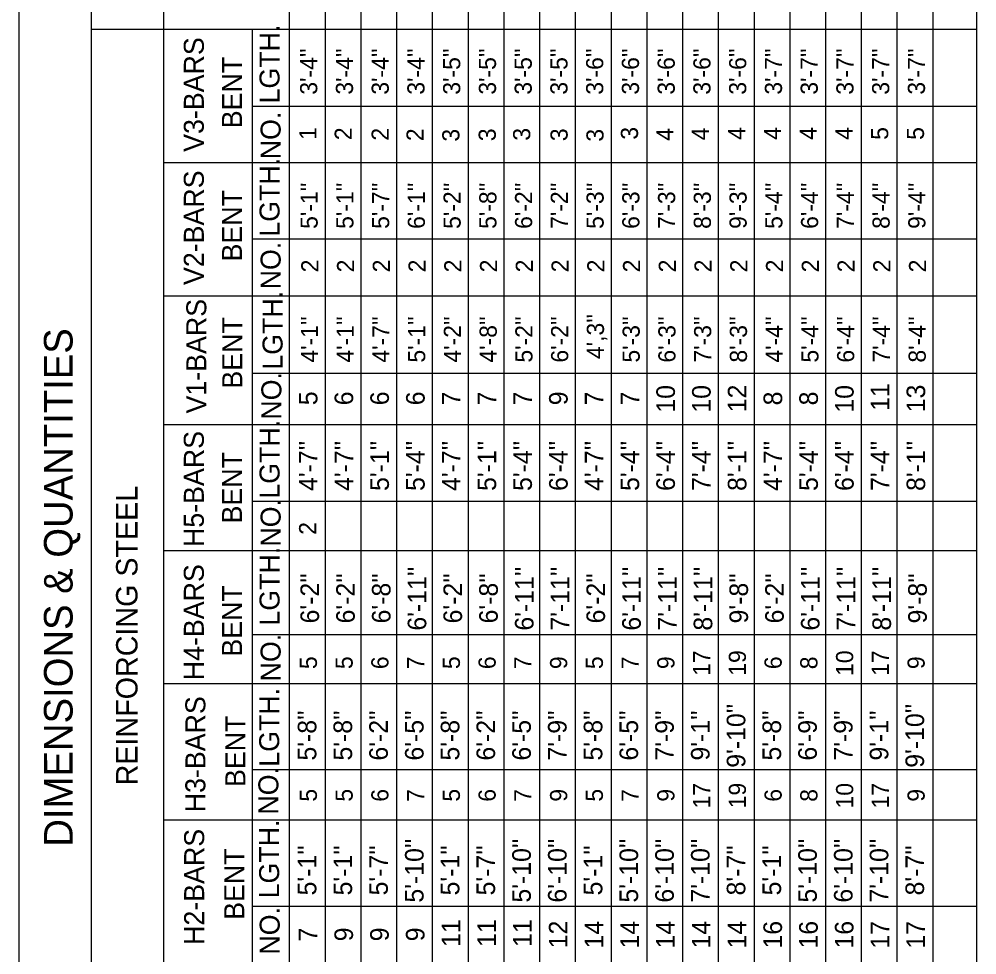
# Model space of a CAD drawing. Extents: x 635 to 1239, y -91 to 290.
# Drawn here: x 1030.3 to 1097.2, y 152.3 to 217.8 of the extents above; entities that cross this region are included whole.
import ezdxf

# ---------------------------------------------------------------- set-up
doc = ezdxf.new("R2010")
doc.units = 0
doc.layers.add('Level 1', color=7, linetype='Continuous')

msp = doc.modelspace()

# ---------------------------------------------------------------- linework, layer by layer
at = {"layer": 'Level 1'}
for p, q in [((1030.257, 90.329), (1030.257, 267.502)), ((1035.319, 90.329), (1035.319, 267.502)), ((1040.38, 95.75), (1040.38, 267.502)), ((1049.17, 90.329), (1049.17, 267.502)), ((1051.67, 90.329), (1051.67, 267.502)), ((1054.17, 90.329), (1054.17, 267.502)), ((1056.67, 90.329), (1056.67, 267.502)), ((1059.17, 90.329), (1059.17, 267.502)), ((1061.67, 90.329), (1061.67, 267.502)), ((1064.17, 90.329), (1064.17, 267.502)), ((1066.67, 90.329), (1066.67, 267.502)), ((1069.17, 90.329), (1069.17, 267.502)), ((1071.67, 90.329), (1071.67, 267.502)), ((1074.17, 90.329), (1074.17, 267.502)), ((1076.67, 90.329), (1076.67, 267.502)), ((1079.17, 90.329), (1079.17, 267.502)), ((1081.67, 90.329), (1081.67, 267.502)), ((1084.17, 90.329), (1084.17, 267.502)), ((1086.67, 90.329), (1086.67, 267.502)), ((1089.17, 90.329), (1089.17, 267.502)), ((1091.67, 90.329), (1091.67, 267.502)), ((1094.17, 90.329), (1094.17, 267.502)), ((1097.231, 90.329), (1097.231, 267.502)), ((1035.319, 217.056), (1097.231, 217.056)), ((1046.58, 132.676), (1046.58, 217.056)), ((1046.58, 211.669), (1097.231, 211.669)), ((1040.38, 207.739), (1097.231, 207.739)), ((1046.58, 202.398), (1097.231, 202.398)), ((1040.38, 198.423), (1097.231, 198.423)), ((1046.58, 193.011), (1097.231, 193.011)), ((1040.38, 189.415), (1097.231, 189.415)), ((1046.58, 184.039), (1097.231, 184.039)), ((1040.38, 180.611), (1097.231, 180.611)), ((1046.58, 174.718), (1097.231, 174.718)), ((1040.38, 171.302), (1097.231, 171.302)), ((1046.58, 165.28), (1097.231, 165.28)), ((1040.38, 161.774), (1097.231, 161.774)), ((1046.58, 155.726), (1097.231, 155.726))]:
    msp.add_line(p, q, dxfattribs=at)

# ---------------------------------------------------------------- texts
for s, height, rotation, p in [('LGTH.', 1.4, 90, (1048.468, 211.867)), ('V3-BARS', 1.4, 90, (1043.173, 208.484)), ('BENT', 1.4, 90, (1045.84, 210.134)), ("3'-4''", 1.2, 90, (1051.105, 212.481)), ("3'-4''", 1.2, 90, (1053.605, 212.481)), ("3'-4''", 1.2, 90, (1056.105, 212.481)), ("3'-4''", 1.2, 90, (1058.605, 212.481)), ("3'-5''", 1.2, 90, (1061.105, 212.481)), ("3'-5''", 1.2, 90, (1063.605, 212.481)), ("3'-5''", 1.2, 90, (1066.105, 212.481)), ("3'-5''", 1.2, 90, (1068.605, 212.481)), ("3'-6''", 1.2, 90, (1071.105, 212.481)), ("3'-6''", 1.2, 90, (1073.605, 212.481)), ("3'-6''", 1.2, 90, (1076.105, 212.481)), ("3'-6''", 1.2, 90, (1078.605, 212.481)), ("3'-6''", 1.2, 90, (1081.105, 212.481)), ("3'-7''", 1.2, 90, (1083.605, 212.481)), ("3'-7''", 1.2, 90, (1086.105, 212.481)), ("3'-7''", 1.2, 90, (1088.605, 212.481)), ("3'-7''", 1.2, 90, (1091.105, 212.481)), ("3'-7''", 1.2, 90, (1093.605, 212.481)), ('NO.', 1.4, 90, (1048.542, 207.963)), ('1', 1.2, 90, (1051.044, 209.319)), ('2', 1.2, 90, (1053.521, 209.299)), ('2', 1.2, 90, (1056.101, 209.265)), ('2', 1.2, 90, (1058.545, 209.231)), ('3', 1.2, 90, (1061.045, 209.195)), ('3', 1.2, 90, (1063.59, 209.229)), ('3', 1.2, 90, (1066, 209.263)), ('3', 1.2, 90, (1068.614, 209.229)), ('3', 1.2, 90, (1071.125, 209.195)), ('3', 1.2, 90, (1073.535, 209.331)), ('4', 1.2, 90, (1076.012, 209.253)), ('4', 1.2, 90, (1078.489, 209.287)), ('4', 1.2, 90, (1081.035, 209.321)), ('4', 1.2, 90, (1083.535, 209.321)), ('4', 1.2, 90, (1086.035, 209.321)), ('4', 1.2, 90, (1088.535, 209.321)), ('5', 1.2, 90, (1091.035, 209.322)), ('5', 1.2, 90, (1093.535, 209.322)), ('LGTH.', 1.4, 90, (1048.468, 202.551)), ('V2-BARS', 1.4, 90, (1043.173, 199.168)), ('BENT', 1.4, 90, (1045.84, 200.818)), ("5'-1''", 1.2, 90, (1051.133, 203.094)), ("5'-1''", 1.2, 90, (1053.633, 203.094)), ("5'-7''", 1.2, 90, (1056.133, 203.094)), ("6'-1''", 1.2, 90, (1058.633, 203.094)), ("5'-2''", 1.2, 90, (1061.133, 203.094)), ("5'-8''", 1.2, 90, (1063.633, 203.094)), ("6'-2''", 1.2, 90, (1066.133, 203.094)), ("7'-2''", 1.2, 90, (1068.633, 203.094)), ("5'-3''", 1.2, 90, (1071.133, 203.094)), ("6'-3''", 1.2, 90, (1073.633, 203.094)), ("7'-3''", 1.2, 90, (1076.133, 203.094)), ("8'-3''", 1.2, 90, (1078.633, 203.094)), ("9'-3''", 1.2, 90, (1081.133, 203.094)), ("5'-4''", 1.2, 90, (1083.633, 203.094)), ("6'-4''", 1.2, 90, (1086.133, 203.094)), ("7'-4''", 1.2, 90, (1088.633, 203.094)), ("8'-4''", 1.2, 90, (1091.133, 203.094)), ("9'-4''", 1.2, 90, (1093.633, 203.094)), ('NO.', 1.4, 90, (1048.542, 198.866)), ('2', 1.2, 90, (1051.185, 200.054)), ('2', 1.2, 90, (1053.685, 200.054)), ('2', 1.2, 90, (1056.185, 200.054)), ('2', 1.2, 90, (1058.685, 200.054)), ('2', 1.2, 90, (1061.185, 200.054)), ('2', 1.2, 90, (1063.685, 200.054)), ('2', 1.2, 90, (1066.185, 200.054)), ('2', 1.2, 90, (1068.685, 200.054)), ('2', 1.2, 90, (1071.185, 200.054)), ('2', 1.2, 90, (1073.685, 200.054)), ('2', 1.2, 90, (1076.185, 200.054)), ('2', 1.2, 90, (1078.685, 200.054)), ('2', 1.2, 90, (1081.185, 200.054)), ('2', 1.2, 90, (1083.685, 200.054)), ('2', 1.2, 90, (1086.185, 200.054)), ('2', 1.2, 90, (1088.685, 200.054)), ('2', 1.2, 90, (1091.185, 200.054)), ('2', 1.2, 90, (1093.685, 200.054)), ('LGTH.', 1.4, 90, (1048.679, 193.249)), ('V1-BARS', 1.4, 90, (1043.347, 190.184)), ("4',3''", 1.2, 90, (1071.156, 193.989)), ('BENT', 1.4, 90, (1045.86, 191.925)), ("4'-1''", 1.2, 90, (1051.156, 193.742)), ("4'-1''", 1.2, 90, (1053.656, 193.742)), ("4'-7''", 1.2, 90, (1056.156, 193.742)), ("5'-1''", 1.2, 90, (1058.656, 193.742)), ("4'-2''", 1.2, 90, (1061.156, 193.742)), ("4'-8''", 1.2, 90, (1063.656, 193.742)), ("5'-2''", 1.2, 90, (1066.156, 193.742)), ("6'-2''", 1.2, 90, (1068.656, 193.742)), ("5'-3''", 1.2, 90, (1073.656, 193.742)), ("6'-3''", 1.2, 90, (1076.156, 193.742)), ("7'-3''", 1.2, 90, (1078.656, 193.742)), ("8'-3''", 1.2, 90, (1081.156, 193.742)), ("4'-4''", 1.2, 90, (1083.656, 193.742)), ("5'-4''", 1.2, 90, (1086.156, 193.742)), ("6'-4''", 1.2, 90, (1088.656, 193.742)), ("7'-4''", 1.2, 90, (1091.156, 193.742)), ("8'-4''", 1.2, 90, (1093.656, 193.742)), ('DIMENSIONS & QUANTITIES', 2, 90.00478, (1033.995, 159.886)), ('NO.', 1.4, 90, (1048.595, 189.752)), ('5', 1.3, 90, (1051.116, 190.76)), ('6', 1.3, 90, (1053.616, 190.756)), ('6', 1.3, 90, (1056.116, 190.756)), ('6', 1.3, 90, (1058.616, 190.756)), ('7', 1.3, 90, (1061.116, 190.746)), ('7', 1.3, 90, (1063.616, 190.746)), ('7', 1.3, 90, (1066.116, 190.746)), ('9', 1.3, 90, (1068.616, 190.758)), ('7', 1.3, 90, (1071.116, 190.746)), ('7', 1.3, 90, (1073.616, 190.746)), ('10', 1.3, 90, (1076.116, 190.241)), ('10', 1.3, 90, (1078.616, 190.241)), ('12', 1.3, 90, (1081.116, 190.27)), ('8', 1.3, 90, (1083.616, 190.75)), ('8', 1.3, 90, (1086.116, 190.75)), ('10', 1.3, 90, (1088.616, 190.241)), ('11', 1.3, 90, (1091.116, 190.365)), ('13', 1.3, 90, (1093.616, 190.267)), ('LGTH.', 1.4, 90, (1048.468, 184.227)), ('H5-BARS', 1.4, 90, (1043.173, 180.844)), ("4'-7''", 1.3, 90, (1051.116, 184.765)), ("4'-7''", 1.3, 90, (1053.616, 184.765)), ("5'-1''", 1.3, 90, (1056.116, 184.765)), ("5'-4''", 1.3, 90, (1058.616, 184.765)), ("4'-7''", 1.3, 90, (1061.116, 184.765)), ("5'-1''", 1.3, 90, (1063.616, 184.765)), ("5'-4''", 1.3, 90, (1066.116, 184.765)), ("6'-4''", 1.3, 90, (1068.616, 184.765)), ("4'-7''", 1.3, 90, (1071.116, 184.765)), ("5'-4''", 1.3, 90, (1073.616, 184.765)), ("6'-4''", 1.3, 90, (1076.116, 184.765)), ("7'-4''", 1.3, 90, (1078.616, 184.765)), ("8'-1''", 1.3, 90, (1081.116, 184.765)), ("4'-7''", 1.3, 90, (1083.616, 184.765)), ("5'-4''", 1.3, 90, (1086.116, 184.765)), ("6'-4''", 1.3, 90, (1088.616, 184.765)), ("7'-4''", 1.3, 90, (1091.116, 184.765)), ("8'-1''", 1.3, 90, (1093.616, 184.765)), ('BENT', 1.4, 90, (1045.84, 182.494)), ('REINFORCING STEEL', 1.5, 90.00478, (1038.536, 164.174)), ('NO.', 1.4, 90, (1048.542, 180.87)), ('2', 1.2, 90, (1051.032, 181.699)), ('LGTH.', 1.4, 90, (1048.468, 175.349)), ('H4-BARS', 1.4, 90, (1043.173, 171.528)), ("6'-2''", 1.3, 90, (1051.229, 175.499)), ("6'-2''", 1.3, 90, (1053.729, 175.499)), ("6'-8''", 1.3, 90, (1056.229, 175.499)), ("6'-11''", 1.3, 90, (1058.729, 174.996)), ("6'-2''", 1.3, 90, (1061.229, 175.499)), ("6'-8''", 1.3, 90, (1063.729, 175.499)), ("6'-11''", 1.3, 90, (1066.229, 174.996)), ("7'-11''", 1.3, 90, (1068.729, 174.996)), ("6'-2''", 1.3, 90, (1071.229, 175.499)), ("6'-11''", 1.3, 90, (1073.729, 174.996)), ("7'-11''", 1.3, 90, (1076.229, 174.996)), ("8'-11''", 1.3, 90, (1078.729, 174.996)), ("9'-8''", 1.3, 90, (1081.229, 175.499)), ("6'-2''", 1.3, 90, (1083.729, 175.499)), ("6'-11''", 1.3, 90, (1086.229, 174.996)), ("7'-11''", 1.3, 90, (1088.729, 174.996)), ("8'-11''", 1.3, 90, (1091.229, 174.996)), ("9'-8''", 1.3, 90, (1093.729, 175.499)), ('BENT', 1.4, 90, (1045.84, 173.178)), ('NO.', 1.4, 90, (1048.542, 171.444)), ('17', 1.2, 90, (1078.582, 171.829)), ('19', 1.2, 90, (1081.082, 171.839)), ('10', 1.2, 90, (1088.582, 171.826)), ('17', 1.2, 90, (1091.082, 171.829)), ('5', 1.2, 90, (1051.082, 172.305)), ('5', 1.2, 90, (1053.582, 172.305)), ('6', 1.2, 90, (1056.082, 172.301)), ('7', 1.2, 90, (1058.582, 172.292)), ('5', 1.2, 90, (1061.082, 172.305)), ('6', 1.2, 90, (1063.582, 172.301)), ('7', 1.2, 90, (1066.082, 172.292)), ('9', 1.2, 90, (1068.582, 172.303)), ('5', 1.2, 90, (1071.082, 172.305)), ('7', 1.2, 90, (1073.582, 172.292)), ('9', 1.2, 90, (1076.082, 172.303)), ('6', 1.2, 90, (1083.582, 172.301)), ('8', 1.2, 90, (1086.082, 172.296)), ('9', 1.2, 90, (1093.582, 172.303)), ('LGTH.', 1.4, 90, (1048.443, 165.478)), ('H3-BARS', 1.4, 90, (1043.28, 162.293)), ("9'-10''", 1.3, 90, (1081.04, 165.405)), ("9'-10''", 1.3, 90, (1093.54, 165.405)), ('BENT', 1.4, 90, (1046.075, 164.061)), ("5'-8''", 1.3, 90, (1051.04, 165.907)), ("5'-8''", 1.3, 90, (1053.54, 165.907)), ("6'-2''", 1.3, 90, (1056.04, 165.907)), ("6'-5''", 1.3, 90, (1058.54, 165.907)), ("5'-8''", 1.3, 90, (1061.04, 165.907)), ("6'-2''", 1.3, 90, (1063.54, 165.907)), ("6'-5''", 1.3, 90, (1066.04, 165.907)), ("7'-9''", 1.3, 90, (1068.54, 165.907)), ("5'-8''", 1.3, 90, (1071.04, 165.907)), ("6'-5''", 1.3, 90, (1073.54, 165.907)), ("7'-9''", 1.3, 90, (1076.04, 165.907)), ("9'-1''", 1.3, 90, (1078.54, 165.907)), ("5'-8''", 1.3, 90, (1083.54, 165.907)), ("6'-9''", 1.3, 90, (1086.04, 165.907)), ("7'-9''", 1.3, 90, (1088.54, 165.907)), ("9'-1''", 1.3, 90, (1091.04, 165.907)), ('NO.', 1.4, 90, (1048.386, 162.128)), ('17', 1.2, 90, (1078.582, 162.557)), ('19', 1.2, 90, (1081.082, 162.568)), ('10', 1.2, 90, (1088.582, 162.555)), ('17', 1.2, 90, (1091.082, 162.557)), ('5', 1.2, 90, (1051.082, 163.034)), ('5', 1.2, 90, (1053.582, 163.034)), ('6', 1.2, 90, (1056.082, 163.03)), ('7', 1.2, 90, (1058.582, 163.021)), ('5', 1.2, 90, (1061.082, 163.034)), ('6', 1.2, 90, (1063.582, 163.03)), ('7', 1.2, 90, (1066.082, 163.021)), ('9', 1.2, 90, (1068.582, 163.032)), ('5', 1.2, 90, (1071.082, 163.034)), ('7', 1.2, 90, (1073.582, 163.021)), ('9', 1.2, 90, (1076.082, 163.032)), ('6', 1.2, 90, (1083.582, 163.03)), ('8', 1.2, 90, (1086.082, 163.025)), ('9', 1.2, 90, (1093.582, 163.032)), ('LGTH.', 1.4, 90, (1048.439, 156.271)), ('H2-BARS', 1.4, 90, (1043.196, 153.016)), ("5'-10''", 1.3, 90, (1058.54, 155.973)), ("5'-10''", 1.3, 90, (1066.04, 155.973)), ("6'-10''", 1.3, 90, (1068.54, 155.973)), ("5'-10''", 1.3, 90, (1073.54, 155.973)), ("6'-10''", 1.3, 90, (1076.04, 155.973)), ("7'-10''", 1.3, 90, (1078.54, 155.973)), ("5'-10''", 1.3, 90, (1086.04, 155.973)), ("6'-10''", 1.3, 90, (1088.54, 155.973)), ("7'-10''", 1.3, 90, (1091.04, 155.973)), ('BENT', 1.4, 90, (1045.999, 154.77)), ("5'-1''", 1.3, 90, (1051.04, 156.475)), ("5'-1''", 1.3, 90, (1053.54, 156.475)), ("5'-7''", 1.3, 90, (1056.04, 156.475)), ("5'-1''", 1.3, 90, (1061.04, 156.475)), ("5'-7''", 1.3, 90, (1063.54, 156.475)), ("5'-1''", 1.3, 90, (1071.04, 156.475)), ("8'-7''", 1.3, 90, (1081.04, 156.475)), ("5'-1''", 1.3, 90, (1083.54, 156.475)), ("8'-7''", 1.3, 90, (1093.54, 156.475)), ('NO.', 1.4, 90, (1048.477, 152.334)), ('11', 1.3, 90, (1061.104, 152.873)), ('11', 1.3, 90, (1063.604, 152.873)), ('11', 1.3, 90, (1066.104, 152.873)), ('7', 1.3, 90, (1051.104, 153.254)), ('9', 1.3, 90, (1053.604, 153.266)), ('9', 1.3, 90, (1056.104, 153.266)), ('9', 1.3, 90, (1058.604, 153.266)), ('12', 1.3, 90, (1068.604, 152.778)), ('14', 1.3, 90, (1071.104, 152.764)), ('14', 1.3, 90, (1073.604, 152.764)), ('14', 1.3, 90, (1076.104, 152.764)), ('14', 1.3, 90, (1078.604, 152.764)), ('14', 1.3, 90, (1081.104, 152.764)), ('16', 1.3, 90, (1083.604, 152.761)), ('16', 1.3, 90, (1086.104, 152.761)), ('16', 1.3, 90, (1088.604, 152.761)), ('17', 1.3, 90, (1091.104, 152.752)), ('17', 1.3, 90, (1093.604, 152.752))]:
    msp.add_text(s, height=height, rotation=rotation, dxfattribs=at).set_placement(p)

doc.saveas('drawing.dxf')
